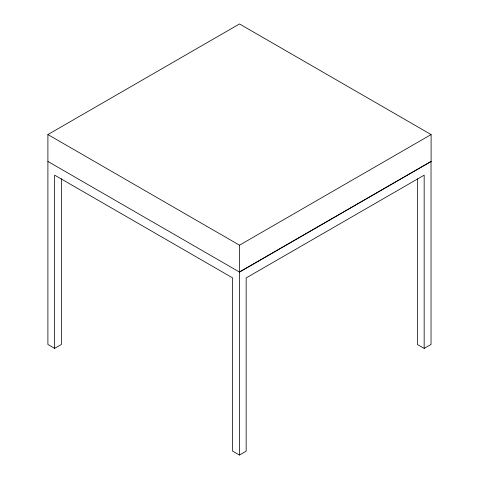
<?xml version="1.0" encoding="UTF-8"?>
<svg xmlns="http://www.w3.org/2000/svg" width="479" height="479" viewBox="0 0 479 479"><rect width="100%" height="100%" fill="white"/><g stroke="black" fill="none" stroke-linecap="round" stroke-linejoin="round"><path stroke-width="0.72" d="M61.366 178.709L61.366 344.473L54.636 348.359L47.9 344.473L47.9 134.569L239.5 23.95L431.1 134.569L431.1 161.453L239.5 272.072L47.9 161.453M47.9 134.569L239.5 245.188L431.1 134.569M431.1 161.453L239.428 272.03L239.428 455.05L246.158 451.164L246.158 277.934L424.166 175.164L424.166 348.389L417.437 344.503L417.437 178.745M424.166 348.389L431.028 344.431L431.028 161.411M239.428 455.05L232.56 451.086L232.56 277.856L54.636 175.134L54.636 348.359M239.5 245.188L239.5 272.072"/></g></svg>
